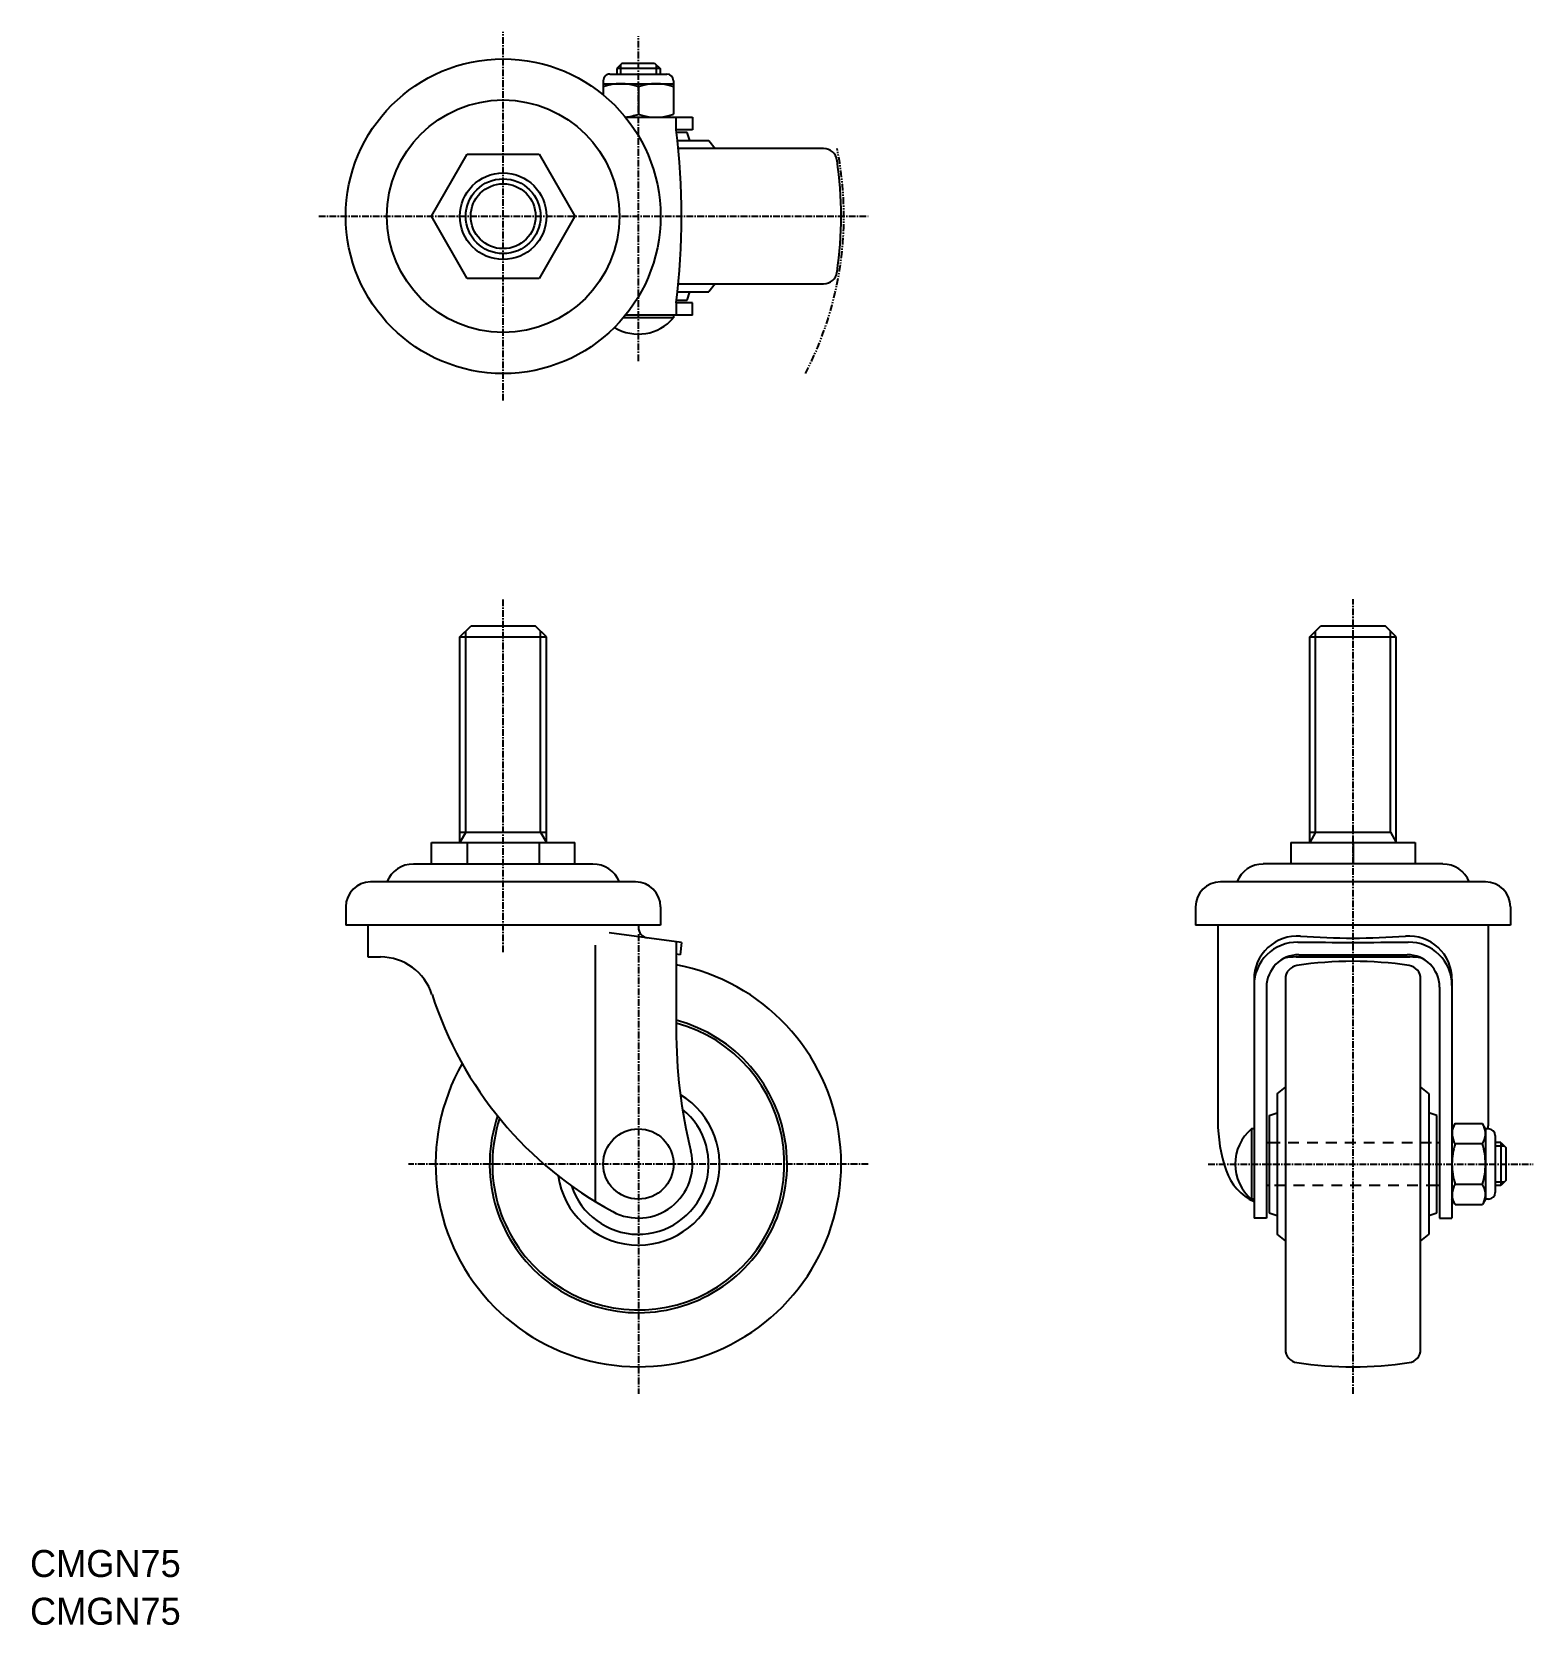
# Model space of a CAD drawing. Extents: x 0 to 278, y 0 to 295.
import ezdxf

# ---------------------------------------------------------------- set-up
doc = ezdxf.new("R2010")
doc.units = 0
for name, pattern in [('CENTER', [2, 1.25, -0.25, 0.25, -0.25]), ('DASHED', [3.5, 2, -1.5]), ('PHANTOM', [2.5, 1.25, -0.25, 0.25, -0.25, 0.25, -0.25])]:
    doc.linetypes.add(name, pattern=pattern)
doc.layers.get('0').update_dxf_attribs({"linetype": 'CONTINUOUS'})
doc.layers.add('CENTER', color=1, linetype='CENTER')

msp = doc.modelspace()

# ---------------------------------------------------------------- linework, layer by layer
at = {"color": 7, "linetype": 'CONTINUOUS'}
for p, q in [((109.48, 288.84), (108.48, 287.84)), ((109.48, 288.84), (115.48, 288.84)), ((115.48, 288.84), (116.48, 287.84)), ((107.23, 286.84), (117.73, 286.84)), ((116.48, 287.84), (108.48, 287.84)), ((108.48, 287.84), (108.48, 286.84)), ((116.48, 287.84), (116.48, 286.84)), ((105.98, 285.59), (105.98, 283)), ((105.98, 285.04), (118.98, 285.04)), ((112.48, 284.46), (112.48, 279.42)), ((118.98, 285.59), (118.98, 279.42)), ((110.1, 278.84), (122.48, 278.84)), ((119.48, 276.54), (119.48, 278.84)), ((122.48, 278.84), (122.48, 276.54)), ((122.48, 276.54), (119.48, 276.54)), ((121.48, 276.04), (119.54, 276.04)), ((119.71, 274.54), (125.48, 274.54)), ((121.98, 274.54), (121.48, 276.04)), ((125.48, 274.54), (126.68, 273.04)), ((74.2, 260.54), (80.84, 272.04)), ((80.84, 272.04), (94.12, 272.04)), ((94.12, 272.04), (100.76, 260.54)), ((146.73, 273.04), (119.87, 273.04)), ((80.84, 249.04), (74.2, 260.54)), ((100.76, 260.54), (94.12, 249.04)), ((94.12, 249.04), (80.84, 249.04)), ((119.87, 248.04), (146.73, 248.04)), ((126.68, 248.04), (125.48, 246.54)), ((119.54, 245.04), (121.48, 245.04)), ((119.71, 246.54), (125.48, 246.54)), ((121.48, 245.04), (121.98, 246.54)), ((118.98, 241.74), (109.69, 241.74)), ((122.48, 242.24), (110.1, 242.24)), ((118.98, 242.24), (118.98, 241.74)), ((119.48, 244.54), (119.48, 242.24)), ((122.48, 244.54), (119.48, 244.54)), ((122.48, 242.24), (122.48, 244.54)), ((79.48, 182.72), (81.48, 184.72)), ((93.48, 184.72), (81.48, 184.72)), ((95.48, 182.72), (93.48, 184.72)), ((236.62, 182.72), (238.62, 184.72)), ((250.62, 184.72), (238.62, 184.72)), ((252.62, 182.72), (250.62, 184.72)), ((79.48, 182.72), (95.48, 182.72)), ((79.48, 144.72), (79.48, 182.72)), ((95.48, 144.72), (95.48, 182.72)), ((236.62, 182.72), (252.62, 182.72)), ((236.62, 144.72), (236.62, 182.72)), ((252.62, 144.72), (252.62, 182.72)), ((74.2, 140.72), (74.2, 144.72)), ((74.2, 144.72), (100.76, 144.72)), ((79.48, 146.59), (95.48, 146.59)), ((80.84, 144.72), (80.84, 140.72)), ((94.12, 144.72), (94.12, 140.72)), ((100.76, 140.72), (100.76, 144.72)), ((233.12, 144.72), (256.12, 144.72)), ((233.12, 144.72), (233.12, 140.72)), ((236.62, 146.59), (251.54, 146.59)), ((244.62, 144.72), (244.62, 140.72)), ((256.12, 144.72), (256.12, 140.72)), ((70.89, 140.72), (104.07, 140.72)), ((261.21, 140.72), (228.03, 140.72)), ((111.98, 137.41), (62.98, 137.41)), ((269.12, 137.41), (220.12, 137.41)), ((58.38, 132.81), (58.38, 129.42)), ((116.58, 132.81), (116.58, 129.42)), ((215.52, 132.81), (215.52, 129.42)), ((273.72, 132.81), (273.72, 129.42)), ((116.58, 129.42), (58.38, 129.42)), ((62.48, 129.42), (62.48, 123.52)), ((120.48, 126.22), (107.11, 127.97)), ((112.48, 129.42), (112.48, 129.02)), ((273.72, 129.42), (215.52, 129.42)), ((219.62, 129.42), (219.62, 93.14)), ((269.62, 129.42), (269.62, 93.14)), ((104.51, 125.69), (104.51, 78.26)), ((119.48, 126.35), (119.48, 110.22)), ((120.18, 123.94), (119.48, 124.03)), ((120.48, 126.22), (120.18, 123.94)), ((234.62, 123.94), (254.62, 123.94)), ((62.48, 123.52), (64.8, 123.52)), ((234.12, 123.52), (255.12, 123.52)), ((226.32, 119.4), (226.32, 75.22)), ((228.62, 117.94), (228.62, 75.22)), ((232.12, 119.47), (232.12, 50.96)), ((257.12, 50.96), (257.12, 119.47)), ((260.62, 117.94), (260.62, 75.22)), ((262.92, 119.4), (262.92, 75.22)), ((230.62, 98.22), (232.12, 99.42)), ((230.62, 98.22), (230.62, 72.22)), ((257.12, 99.42), (258.62, 98.22)), ((258.62, 98.22), (258.62, 72.22)), ((229.12, 94.22), (230.62, 94.72)), ((260.12, 94.22), (258.62, 94.72)), ((226.32, 91.72), (225.82, 91.72)), ((225.82, 91.72), (225.82, 78.72)), ((229.12, 94.22), (229.12, 76.22)), ((260.12, 76.22), (260.12, 94.22)), ((263.5, 92.72), (262.92, 91.72)), ((263.5, 92.72), (268.54, 92.72)), ((269.12, 91.72), (268.54, 92.72)), ((269.12, 91.72), (269.12, 78.72)), ((269.67, 91.72), (269.12, 91.72)), ((228.62, 89.22), (229.12, 89.22)), ((260.12, 89.22), (260.62, 89.22)), ((268.54, 88.97), (263.5, 88.97)), ((270.92, 90.47), (270.92, 79.97)), ((271.92, 89.22), (270.92, 89.22)), ((271.92, 89.22), (271.92, 81.22)), ((271.92, 89.22), (272.92, 88.22)), ((272.92, 82.22), (272.92, 88.22)), ((229.12, 81.22), (228.62, 81.22)), ((260.62, 81.22), (260.12, 81.22)), ((268.54, 81.46), (263.5, 81.46)), ((271.92, 81.22), (270.92, 81.22)), ((272.92, 82.22), (271.92, 81.22)), ((226.32, 78.72), (225.82, 78.72)), ((263.5, 77.71), (262.92, 78.72)), ((263.5, 77.71), (268.54, 77.71)), ((269.12, 78.72), (268.54, 77.71)), ((269.67, 78.72), (269.12, 78.72)), ((228.62, 75.22), (226.32, 75.22)), ((229.12, 76.22), (230.62, 75.72)), ((258.62, 75.72), (260.12, 76.22)), ((260.62, 75.22), (262.92, 75.22)), ((232.12, 71.02), (230.62, 72.22)), ((258.62, 72.22), (257.12, 71.02))]:
    msp.add_line(p, q, dxfattribs=at)
at = {"color": 3, "linetype": 'CONTINUOUS'}
for p, q in [((109.15, 288.52), (109.15, 286.84)), ((115.8, 288.52), (115.8, 286.84)), ((80.56, 146.59), (80.56, 183.8)), ((94.4, 146.59), (94.4, 183.8)), ((237.7, 146.59), (237.7, 183.8)), ((251.54, 146.59), (251.54, 183.8)), ((80.56, 146.59), (79.48, 144.72)), ((94.4, 146.59), (95.48, 144.72)), ((237.7, 146.59), (236.62, 144.72)), ((251.54, 146.59), (252.62, 144.72)), ((272.6, 88.54), (270.92, 88.54)), ((272.6, 81.89), (270.92, 81.89))]:
    msp.add_line(p, q, dxfattribs=at)
at = {"color": 3, "linetype": 'DASHED'}
for p, q in [((229.12, 89.22), (260.12, 89.22)), ((260.12, 81.22), (229.12, 81.22))]:
    msp.add_line(p, q, dxfattribs=at)
at = {"color": 7, "linetype": 'CONTINUOUS'}
for centre, radius in [((87.48, 260.54), 29.1), ((87.48, 260.54), 21.5), ((87.48, 260.54), 8), ((87.48, 260.54), 6), ((112.48, 85.22), 6.5)]:
    msp.add_circle(centre, radius, dxfattribs=at)
at = {"color": 3, "linetype": 'CONTINUOUS'}
msp.add_circle((87.48, 260.54), 6.92, dxfattribs=at)
at = {"color": 7, "linetype": 'CONTINUOUS'}
for centre, radius, start, end in [((107.23, 285.59), 1.25, 90, 180.003), ((117.73, 285.59), 1.25, 0, 90), ((109.23, 275.65), 9.39, 69.7448, 110.255), ((115.73, 275.65), 9.39, 69.7448, 110.255), ((109.23, 288.23), 9.39, 275.164, 290.255), ((115.73, 288.23), 9.39, 249.745, 290.255), ((-8.02, 260.54), 128.5, 352.847, 7.1527), ((146.73, 270.54), 2.5, 8.5196, 90), ((79.98, 260.54), 70, 351.48, 8.5196), ((146.73, 250.54), 2.5, 270, 351.48), ((112.48, 247.28), 8.54, 238.868, 319.55), ((70.89, 135.41), 5.3, 90, 157.824), ((104.07, 135.41), 5.3, 22.1759, 90), ((228.03, 135.41), 5.3, 90, 157.824), ((261.21, 135.41), 5.3, 22.1759, 90), ((62.98, 132.81), 4.6, 90, 180), ((111.98, 132.81), 4.6, 0, 90), ((220.12, 132.81), 4.6, 90, 180), ((269.12, 132.81), 4.6, 0, 90), ((114.48, 129.02), 2, 180, 262.516), ((234.32, 119.4), 8, 85.7063, 180), ((244.62, 256.59), 129.57, 265.706, 274.294), ((254.92, 119.4), 8, 0, 94.2937), ((234.32, 118.26), 8, 89.5376, 180), ((234.62, 117.94), 6, 90, 180), ((244.62, 1394.45), 1268.23, 269.538, 270.462), ((254.62, 117.94), 6, 0, 90), ((254.92, 118.26), 8, 0, 90.4624), ((64.8, 113.52), 10, 17.841, 90), ((112.48, 85.22), 37.5, 150.31, 79.2417), ((234.12, 111.64), 11.88, 90, 100.42), ((234.62, 119.47), 2.5, 98.5196, 180), ((244.62, 52.72), 70, 81.4804, 98.5196), ((254.62, 119.47), 2.5, 0, 81.4804), ((255.12, 111.64), 11.88, 79.5797, 90), ((140.96, 138.03), 70, 197.841, 241.663), ((112.48, 85.22), 27.5, 161.147, 75.2534), ((112.48, 85.22), 27, 161.813, 74.9739), ((215.14, 110.22), 95.67, 180, 193.686), ((112.48, 85.22), 15, 188.334, 58.7672), ((112.48, 85.22), 13, 198.132, 51.0921), ((248.13, 93.25), 28.51, 180.2101, 198.8867), ((231.36, 85.22), 8.54, 130.45, 229.55), ((266.24, 90.85), 3.32, 154.384, 214.384), ((265.8, 90.85), 3.32, 325.616, 25.6158), ((290.76, 91.45), 21.2, 175.4289, 179.2872), ((269.67, 90.47), 1.25, 0, 90), ((275.34, 85.22), 12.42, 162.412, 180), ((256.7, 85.22), 12.42, 359.999, 17.588), ((112.48, 85.22), 10, 241.663, 13.6856), ((230.6, 87.3), 10, 199.159, 244.658), ((275.34, 85.22), 12.42, 180, 197.588), ((256.7, 85.22), 12.42, 342.412, 0.0014), ((266.24, 79.59), 3.32, 145.616, 205.616), ((265.8, 79.59), 3.32, 334.384, 34.3842), ((269.67, 79.97), 1.25, 270, 0), ((258.64, 87.3), 10, 295.342, 296.801), ((234.62, 50.96), 2.5, 180, 261.48), ((254.62, 50.96), 2.5, 278.52, 0), ((244.62, 117.72), 70, 261.48, 278.52)]:
    msp.add_arc(centre, radius, start, end, dxfattribs=at)
at = {"color": 3, "linetype": 'PHANTOM'}
msp.add_arc((87.48, 260.54), 63, 332.4899, 11.4442, dxfattribs=at)
at = {"layer": 'CENTER', "color": 1, "linetype": 'CENTER'}
for p, q in [((87.48, 226.44), (87.48, 294.64)), ((112.48, 233.74), (112.48, 293.84)), ((53.38, 260.54), (154.98, 260.54)), ((87.48, 124.42), (87.48, 189.72)), ((244.62, 42.72), (244.62, 189.72)), ((112.48, 127.72), (112.48, 42.72)), ((154.98, 85.22), (69.98, 85.22)), ((217.82, 85.22), (277.92, 85.22))]:
    msp.add_line(p, q, dxfattribs=at)

# ---------------------------------------------------------------- texts
for p in [(0, 8.83), (0, 0)]:
    msp.add_text('CMGN75', height=5).set_placement(p)

doc.saveas('drawing.dxf')
